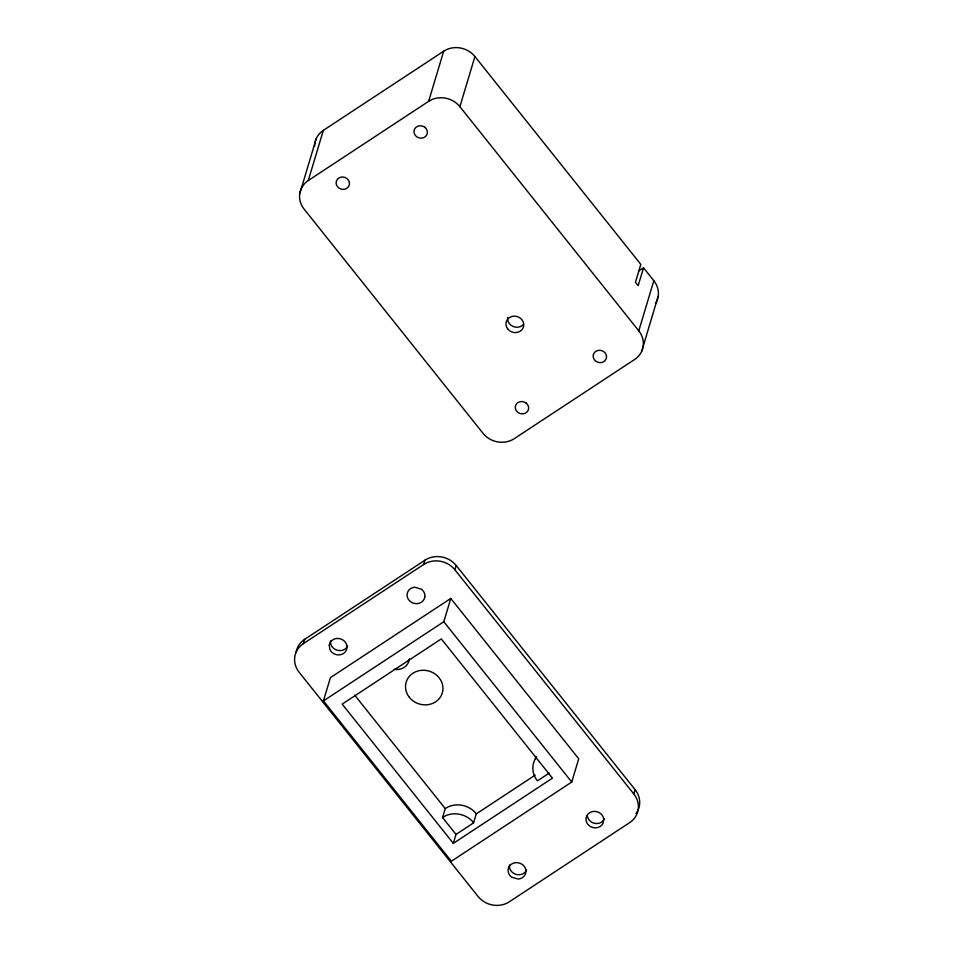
<?xml version="1.0" encoding="UTF-8"?>
<svg xmlns="http://www.w3.org/2000/svg" width="953" height="953" viewBox="0 0 953 953"><rect width="100%" height="100%" fill="white"/><g stroke="black" fill="none" stroke-linecap="round" stroke-linejoin="round"><path stroke-width="1.43" d="M299.73 193.733L316.289 138.483M653.829 280.706L638.784 330.846A22.455 20.418 16.7 0 1 634.638 359.472L514.286 438.654A22.455 20.418 16.7 0 1 483.028 433.317L304.138 209.148A22.455 20.418 16.7 0 1 308.284 180.522L323.317 130.382L443.681 51.2A22.455 20.418 16.7 0 1 474.928 56.537L640.821 264.398L635.448 282.302L638.153 285.697L643.525 267.793L653.829 280.706A22.455 20.418 16.7 0 1 655.426 303.578M308.284 180.522L428.636 101.328L443.681 51.2M638.784 330.846L459.894 106.676L474.928 56.537M635.115 789.692L633.828 793.992A22.455 20.418 16.7 0 1 629.683 822.618L509.319 901.8A22.455 20.418 16.7 0 1 478.072 896.463L299.171 672.294A22.455 20.418 16.7 0 1 303.316 643.668L304.603 639.368L424.967 560.185A22.455 20.418 16.7 0 1 456.213 565.522L635.115 789.692A22.455 20.418 16.7 0 1 635.937 813.683M323.436 700.908L330.429 677.631L450.781 598.448L578.721 758.767L571.74 782.044L451.377 861.226L323.436 700.908L443.8 621.725L450.781 598.448M303.316 643.668L423.68 564.486L424.967 560.185M633.828 793.992L454.926 569.823L456.213 565.522M456.01 834.411L442.561 817.567L445.254 808.609L448.386 806.738A22.455 20.418 16.7 0 1 475.118 812.349L476.262 813.91L473.57 822.856L456.01 834.411L453.33 843.369L342.187 704.112L441.31 638.903L552.442 778.16L453.33 843.369M641.679 351.371L658.225 296.121M638.581 271.045L643.525 267.793M476.262 813.91L535.205 775.123M549.226 773.086L537.432 780.852A22.455 20.418 16.7 0 1 536.61 756.861M442.561 817.567L445.706 815.685A22.455 20.418 16.7 0 1 472.438 821.307L473.57 822.856M443.8 621.725L571.74 782.044M354.73 695.19L445.254 808.609M587.334 815.947L587.93 818.055A8.982 8.172 16.7 0 0 596.161 823.535A8.982 8.172 16.7 0 0 604.416 818.865M428.636 101.328A22.455 20.418 16.7 0 1 459.894 106.676M314.585 146.262A22.455 20.418 16.7 0 1 323.317 130.382M523.542 324.354A8.982 8.172 16.7 0 1 513.048 326.438A8.982 8.172 16.7 0 1 507.627 317.492M526.532 870.101A8.982 8.172 16.7 0 1 514.882 873.984L512.857 872.805A8.982 8.172 16.7 0 1 509.462 865.038M347.631 645.931A8.982 8.172 16.7 0 1 339.387 650.601A8.982 8.172 16.7 0 1 331.156 645.121L330.56 643.013A8.982 8.172 16.7 0 1 330.56 640.869M535.526 759.148A22.455 20.418 16.7 0 1 535.717 756.479M409.468 658.94A13.473 12.246 16.7 0 1 408.384 660.798M409.302 659.452A13.473 12.246 16.7 0 1 394.28 669.34M423.68 564.486A22.455 20.418 16.7 0 1 454.926 569.823M296.061 652.579A22.455 20.418 16.7 0 1 304.603 639.368M329.273 645.169L329.869 649.422A8.982 8.172 16.7 0 0 336.933 654.771L339.268 654.89A8.982 8.172 16.7 0 0 346.952 646.039L346.356 643.93A8.982 8.172 16.7 0 0 338.124 638.45A8.982 8.172 16.7 0 0 329.881 643.12L329.273 645.169M603.726 818.972L603.118 823.166A8.982 8.172 16.7 0 1 594.875 827.835A8.982 8.172 16.7 0 1 586.643 822.344L586.047 820.247A8.982 8.172 16.7 0 1 593.731 811.396L596.054 811.515A8.982 8.172 16.7 0 1 603.13 816.864L603.726 818.972M424.824 596.947L424.228 598.996A8.982 8.172 16.7 0 1 412.566 602.868L410.552 601.7A8.982 8.172 16.7 0 1 407.384 592.885A8.982 8.172 16.7 0 1 414.829 587.227L421.429 589.18A8.982 8.172 16.7 0 1 424.824 596.947M508.771 867.29L508.163 869.339A8.982 8.172 16.7 0 0 511.57 877.105L518.158 879.059A8.982 8.172 16.7 0 0 525.615 873.401A8.982 8.172 16.7 0 0 522.447 864.585L520.433 863.418A8.982 8.172 16.7 0 0 508.771 867.29M424.752 127.261L423.239 126.38A6.731 6.123 16.7 0 0 414.889 128.584A6.731 6.123 16.7 0 0 416.604 136.648L418.117 137.518A6.731 6.123 16.7 0 0 426.467 135.326A6.731 6.123 16.7 0 0 424.752 127.261M526.044 403L524.531 402.13A6.731 6.123 16.7 0 0 516.181 404.334A6.731 6.123 16.7 0 0 517.896 412.387L519.409 413.268A6.731 6.123 16.7 0 0 527.759 411.065A6.731 6.123 16.7 0 0 526.044 403M606.477 355.981L606.025 354.409A6.731 6.123 16.7 0 0 598.127 350.418A6.731 6.123 16.7 0 0 593.219 356.934L593.671 358.519A6.731 6.123 16.7 0 0 601.569 362.509A6.731 6.123 16.7 0 0 606.477 355.981M349.429 182.714L348.977 181.13A6.731 6.123 16.7 0 0 341.079 177.151A6.731 6.123 16.7 0 0 336.171 183.667L336.623 185.239A6.731 6.123 16.7 0 0 344.521 189.23A6.731 6.123 16.7 0 0 349.429 182.714M507.782 329.035A8.982 8.172 16.7 0 0 523.09 327.927A8.982 8.172 16.7 0 0 513.703 316.158A8.982 8.172 16.7 0 0 507.782 329.035M409.361 697.346A18.857 17.154 16.7 0 0 441.525 695.035A18.857 17.154 16.7 0 0 421.798 670.316A18.857 17.154 16.7 0 0 409.361 697.346"/></g></svg>
